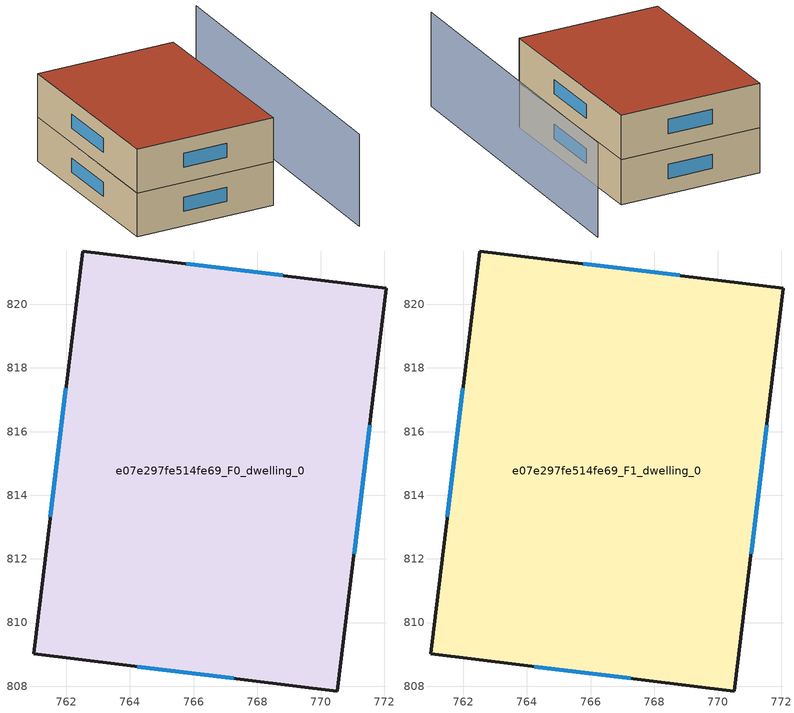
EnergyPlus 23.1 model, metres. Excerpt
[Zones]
e07e297fe514fe69_F0_dwelling_0
 floor ground (EU_floor_Construction): 772.06,820.51 770.52,807.85 760.97,809.02 762.52,821.67 z0
 wall outside (EU_wall_Construction): 760.97,809.02 770.52,807.85 772.06,820.51 762.52,821.67 760.97,809.02 z0:3
 window (EU_Window_Construction): 764.22,808.62 767.26,808.25 / 761.99,817.36 761.5,813.33 / 768.81,820.91 765.77,821.28 / 771.04,812.16 771.54,816.19 z1.02:1.98
e07e297fe514fe69_F1_dwelling_0
 floor to e07e297fe514fe69_F0_dwelling_0 (EU_floor_Construction): 772.06,820.51 770.52,807.85 760.97,809.02 762.52,821.67 z3
 wall outside (EU_wall_Construction): 760.97,809.02 770.52,807.85 772.06,820.51 762.52,821.67 760.97,809.02 z3:6
 window (EU_Window_Construction): 764.22,808.62 767.26,808.25 / 761.99,817.36 761.5,813.33 / 768.81,820.91 765.77,821.28 / 771.04,812.16 771.54,816.19 z4.02:4.98
 roof outside (EU_roof_Construction): 770.52,807.85 772.06,820.51 762.52,821.67 760.97,809.02 z6
shading: 773.03,802.2 775.96,823.45 z0:6.3
[Building]
EU S2 Campaign: North Axis=0; Terrain=City; Solar Distribution=FullExterior
[Site:Location]
Cape.Town.Intl.AP: Latitude=-33.965; Longitude=18.602; Time Zone=2; Elevation=46
[SizingPeriod:WeatherFileDays]
AnnualSizingPeriod: Begin Month=1; Begin Day of Month=1; End Month=12; End Day of Month=31; Day of Week for Start Day=Monday; Use Weather File Daylight Saving Period=No; Use Weather File Rain and Snow Indicators=No
[MATERIAL]
EU_InternalMass_Material: Roughness=MediumRough; Thickness=0.1; Conductivity=1; Density=1800; Specific Heat=900; Thermal Absorptance=0.9; Solar Absorptance=0.7; Visible Absorptance=0.7
[MATERIAL:NOMASS] Roughness=MediumRough; Thermal Absorptance=0.9; Solar Absorptance=0.7; Visible Absorptance=0.7
Name | Thermal Resistance
EU_wall_NoMass | 0.489199
EU_roof_NoMass | 4.30922
EU_floor_NoMass | 0.539251
[WINDOWMATERIAL:SIMPLEGLAZINGSYSTEM]
EU_Window_SimpleGlazing: UFactor=4.59313; Solar Heat Gain Coefficient=0.75; Visible Transmittance=0.75
[CONSTRUCTION]
EU_wall_Construction: EU_wall_NoMass
EU_roof_Construction: EU_roof_NoMass
EU_floor_Construction: EU_floor_NoMass
EU_Window_Construction: EU_Window_SimpleGlazing
EU_InternalMass_Construction: EU_InternalMass_Material
[ZONE] Type=1; Multiplier=1; Ceiling Height=autocalculate; Floor Area=autocalculate; Part of Total Floor Area=Yes
Name | Volume
e07e297fe514fe69_F0_dwelling_0 | 367.907
e07e297fe514fe69_F1_dwelling_0 | 367.906
[INTERNALMASS] Construction=EU_InternalMass_Construction; Surface Area=122.636
Name | Zone or ZoneList
e07e297fe514fe69_F0_dwelling_0_EU_InternalMass | e07e297fe514fe69_F0_dwelling_0
e07e297fe514fe69_F1_dwelling_0_EU_InternalMass | e07e297fe514fe69_F1_dwelling_0
[OTHEREQUIPMENT] Fuel Type=Electricity; Design Level Calculation Method=Watts/Area; Power per Zone Floor Area=1; Fraction Latent=0; Fraction Radiant=0; Fraction Lost=0; Carbon Dioxide Generation Rate=0; EndUse Subcategory=EU_Step8_InternalGains
Name | Zone or ZoneList or Space or SpaceList | Schedule
EU_Step8_InternalGain_e07e297fe514fe69_F0_dwelling_0_f000 | e07e297fe514fe69_F0_dwelling_0 | EU_Step8_GainSchedule_e07e297fe514fe69_F0_dwelling_0_f000
EU_Step8_InternalGain_e07e297fe514fe69_F1_dwelling_0_f000 | e07e297fe514fe69_F1_dwelling_0 | EU_Step8_GainSchedule_e07e297fe514fe69_F1_dwelling_0_f000
[ZONEVENTILATION:DESIGNFLOWRATE] Schedule=EU_AlwaysOn; Design Flow Rate Calculation Method=AirChanges/Hour; Air Changes per Hour=0.429265; Ventilation Type=Natural; Fan Pressure Rise=0; Fan Total Efficiency=1; Constant Term Coefficient=1; Temperature Term Coefficient=0; Velocity Term Coefficient=0; Velocity Squared Term Coefficient=0; Minimum Indoor Temperature=-100; Maximum Indoor Temperature=100; Delta Temperature=-100; Minimum Outdoor Temperature=-100; Maximum Outdoor Temperature=100; Maximum Wind Speed=40
Name | Zone or ZoneList or Space or SpaceList
EU_ConstantAir_e07e297fe514fe69_F0_dwelling_0 | e07e297fe514fe69_F0_dwelling_0
EU_ConstantAir_e07e297fe514fe69_F1_dwelling_0 | e07e297fe514fe69_F1_dwelling_0
[HVACTEMPLATE:THERMOSTAT] Constant Heating Setpoint=20; Constant Cooling Setpoint=50
EU_HeatOnly_e07e297fe514fe69_F0_dwelling_0; EU_HeatOnly_e07e297fe514fe69_F1_dwelling_0
[HVACTEMPLATE:ZONE:IDEALLOADSAIRSYSTEM] System Availability Schedule=EU_AlwaysOn; Maximum Heating Supply Air Temperature=50; Minimum Cooling Supply Air Temperature=13; Maximum Heating Supply Air Humidity Ratio=0.0156; Minimum Cooling Supply Air Humidity Ratio=0.0077; Heating Limit=NoLimit; Cooling Limit=NoLimit; Heating Availability Schedule=EU_AlwaysOn; Cooling Availability Schedule=EU_CoolingOff; Dehumidification Control Type=ConstantSensibleHeatRatio; Cooling Sensible Heat Ratio=0.7; Dehumidification Setpoint=60; Humidification Control Type=None; Humidification Setpoint=30; Outdoor Air Method=None; Outdoor Air Flow Rate per Person=0.00944; Outdoor Air Flow Rate per Zone Floor Area=0; Outdoor Air Flow Rate per Zone=0; Demand Controlled Ventilation Type=None; Outdoor Air Economizer Type=NoEconomizer; Heat Recovery Type=None; Sensible Heat Recovery Effectiveness=0.7; Latent Heat Recovery Effectiveness=0.65
Name | Template Thermostat
e07e297fe514fe69_F0_dwelling_0 | EU_HeatOnly_e07e297fe514fe69_F0_dwelling_0
e07e297fe514fe69_F1_dwelling_0 | EU_HeatOnly_e07e297fe514fe69_F1_dwelling_0
[SIZING:ZONE] Zone Cooling Design Supply Air Temperature Input Method=SupplyAirTemperature; Zone Cooling Design Supply Air Temperature=13; Zone Heating Design Supply Air Temperature Input Method=SupplyAirTemperature; Zone Heating Design Supply Air Temperature=50; Zone Cooling Design Supply Air Humidity Ratio=0.008; Zone Heating Design Supply Air Humidity Ratio=0.008; Cooling Design Air Flow Method=DesignDay; Cooling Design Air Flow Rate=0; Cooling Minimum Air Flow per Zone Floor Area=0.000762; Cooling Minimum Air Flow=0; Cooling Minimum Air Flow Fraction=0.2; Heating Design Air Flow Method=DesignDay; Heating Design Air Flow Rate=0; Heating Maximum Air Flow per Zone Floor Area=0.002032; Heating Maximum Air Flow=0.141576; Heating Maximum Air Flow Fraction=0.3; Account for Dedicated Outdoor Air System=No; Dedicated Outdoor Air System Control Strategy=NeutralSupplyAir; Dedicated Outdoor Air Low Setpoint Temperature for Design=autosize; Dedicated Outdoor Air High Setpoint Temperature for Design=autosize; Zone Load Sizing Method=Sensible Load Only No Latent Load; Zone Latent Cooling Design Supply Air Humidity Ratio Input Method=HumidityRatioDifference; Zone Cooling Design Supply Air Humidity Ratio Difference=0.005; Zone Latent Heating Design Supply Air Humidity Ratio Input Method=HumidityRatioDifference; Zone Humidification Design Supply Air Humidity Ratio Difference=0.005
e07e297fe514fe69_F0_dwelling_0; e07e297fe514fe69_F1_dwelling_0
[SCHEDULE:CONSTANT]
Name | Hourly Value
EU_AlwaysOn | 1
EU_CoolingOff | 0
[SCHEDULE:FILE] Column Number=1; Rows to Skip at Top=0; Number of Hours of Data=8760; Column Separator=Comma; Interpolate to Timestep=No; Minutes per Item=60; Adjust Schedule for Daylight Savings=Yes
Name | File
EU_Step8_GainSchedule_e07e297fe514fe69_F0_dwelling_0_f000 | ../../schedules/e07e297fe514fe69/e07e297fe514fe69_F0_dwelling_0_f000_gain.csv
EU_Step8_GainSchedule_e07e297fe514fe69_F1_dwelling_0_f000 | ../../schedules/e07e297fe514fe69/e07e297fe514fe69_F1_dwelling_0_f000_gain.csv
